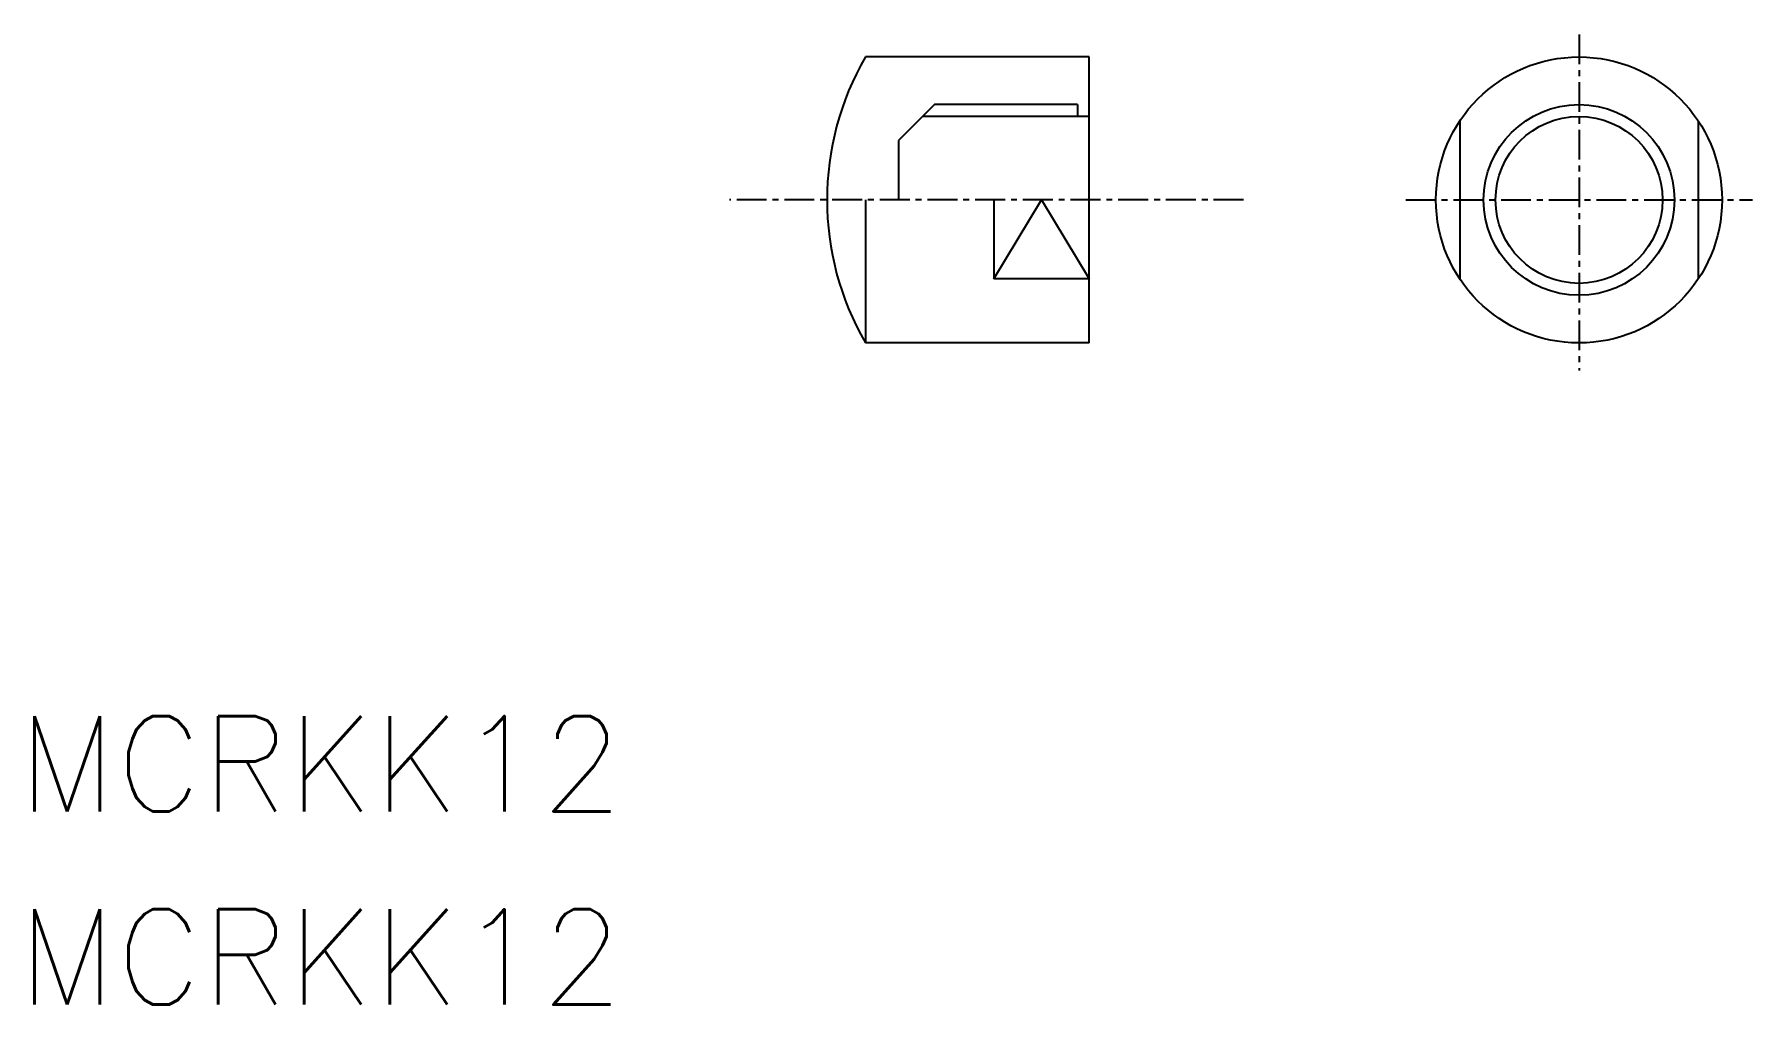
# Model space of a CAD drawing. Extents: x -158.7 to -86.6, y 1543.9 to 1584.6.
import ezdxf

# ---------------------------------------------------------------- set-up
doc = ezdxf.new("R2010")
doc.units = 0
doc.linetypes.add('CENTER', pattern=[2, 1.25, -0.25, 0.25, -0.25])
doc.layers.get('0').update_dxf_attribs({"linetype": 'CONTINUOUS'})
doc.layers.add('CENTER', color=1, linetype='CENTER')
doc.styles.get("Standard").update_dxf_attribs({"font": 'txt.shx', "bigfont": 'bigfont.shx'})

msp = doc.modelspace()

# ---------------------------------------------------------------- linework, layer by layer
at = {"color": 7, "linetype": 'CONTINUOUS'}
for p, q in [((-114.453, 1583.697), (-123.846, 1583.697)), ((-114.453, 1571.697), (-114.453, 1583.697)), ((-120.953, 1581.697), (-122.453, 1580.197)), ((-114.953, 1581.697), (-120.953, 1581.697)), ((-114.953, 1581.697), (-114.953, 1581.197)), ((-114.453, 1581.197), (-114.953, 1581.197)), ((-98.911, 1581.014), (-98.911, 1574.381)), ((-98.911, 1581.014), (-98.911, 1574.381)), ((-88.911, 1581.014), (-88.911, 1574.381)), ((-88.911, 1581.014), (-88.911, 1574.381)), ((-122.453, 1580.197), (-122.453, 1577.697)), ((-123.846, 1577.697), (-123.846, 1571.697)), ((-118.453, 1574.381), (-116.453, 1577.697)), ((-118.453, 1577.697), (-118.453, 1574.381)), ((-116.453, 1577.697), (-114.453, 1574.381)), ((-114.453, 1574.381), (-118.453, 1574.381)), ((-114.453, 1571.697), (-123.846, 1571.697))]:
    msp.add_line(p, q, dxfattribs=at)
at = {"color": 3, "linetype": 'CONTINUOUS'}
msp.add_line((-114.953, 1581.197), (-121.453, 1581.197), dxfattribs=at)
at = {"color": 7, "linetype": 'CONTINUOUS'}
for radius in [6, 6, 3.5, 3.5]:
    msp.add_circle((-93.911, 1577.697), radius, dxfattribs=at)
at = {"color": 3, "linetype": 'CONTINUOUS'}
msp.add_circle((-93.911, 1577.697), 4, dxfattribs=at)
at = {"color": 7, "linetype": 'CONTINUOUS'}
msp.add_arc((-113.453, 1577.697), 12, 150, 210, dxfattribs=at)
at = {"layer": 'CENTER', "color": 1, "linetype": 'CENTER'}
for p, q in [((-93.911, 1584.644), (-93.911, 1570.535)), ((-107.987, 1577.697), (-129.541, 1577.697)), ((-101.182, 1577.697), (-86.628, 1577.697))]:
    msp.add_line(p, q, dxfattribs=at)

# ---------------------------------------------------------------- texts
for p in [(-159.39, 1552.045), (-159.39, 1543.935)]:
    msp.add_text('MCRKK12', height=4).set_placement(p)

doc.saveas('drawing.dxf')
